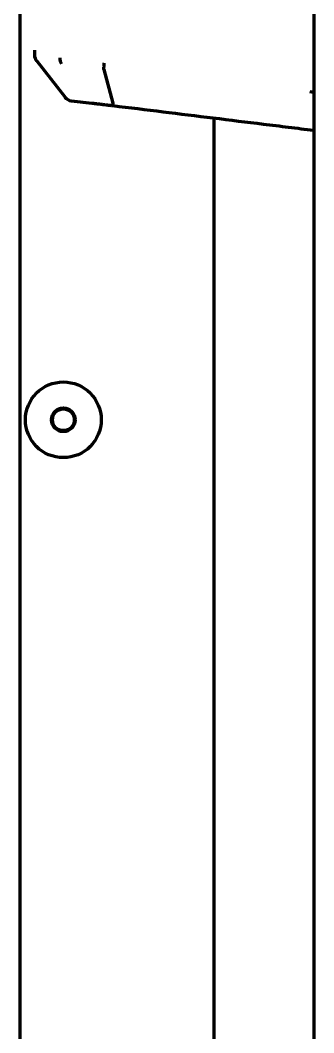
# Model space of a CAD drawing. Header units: inches. Extents: x -3077 to 7201, y 316 to 5463.
# Drawn here: x 1141.6 to 1172.6, y 2752.5 to 2859.4 of the extents above; entities that cross this region are included whole.
import ezdxf

# ---------------------------------------------------------------- set-up
doc = ezdxf.new("R2010")
doc.units = ezdxf.units.IN

msp = doc.modelspace()

# ---------------------------------------------------------------- linework, layer by layer
at = {"linetype": 'Continuous', "lineweight": 70}
for p, q in [((1172.56, 3749.16), (1172.56, 2083.96)), ((1141.56, 2109.76), (1141.56, 3747.76)), ((1143.06, 2856.26), (1143.06, 2855.74)), ((1143.27, 2855.14), (1146.29, 2851.28)), ((1150.38, 2854.21), (1151.33, 2850.66)), ((1172.56, 2851.79), (1172.13, 2851.84)), ((1146.95, 2850.9), (1149.11, 2850.64)), ((1162.05, 2489.17), (1162.05, 2849.05))]:
    msp.add_line(p, q, dxfattribs=at)
for radius in [4, 1.25, 1.15]:
    msp.add_circle((1146.11, 2817.21), radius, dxfattribs=at)
msp.add_arc((1147.07, 2851.89), 1, 218, 263, dxfattribs=at)
for centre, major_axis, ratio, start_param, end_param in [((1144.06, 2855.75), (-0.123, -0.992), 1, 4.84926, 5.498796), ((1146.69, 2855.43), (0.122, 0.993), 0.961385, 1.688655, 2.356554)]:
    msp.add_ellipse(centre, major_axis=major_axis, ratio=ratio, start_param=start_param, end_param=end_param, dxfattribs=at)
for points, knots in [([(1150.37, 2854.22), (1150.38, 2854.26), (1150.38, 2854.31), (1150.39, 2854.42), (1150.4, 2854.48), (1150.41, 2854.6), (1150.42, 2854.66), (1150.43, 2854.79), (1150.44, 2854.85), (1150.45, 2854.91)], [0, 0, 0, 0, 0.25, 0.25, 0.5, 0.5, 0.75, 0.75, 1, 1, 1, 1]), ([(1172.56, 2851.79), (1172.56, 2851.61), (1172.56, 2851.09), (1172.56, 2850.4), (1172.56, 2849.61), (1172.56, 2848.91), (1172.56, 2848.37), (1172.56, 2847.97), (1172.56, 2847.79), (1172.56, 2847.76), (1172.56, 2847.76)], [0, 0, 0, 0, 0.083425, 0.250275, 0.3337, 0.500551, 0.667401, 0.750826, 0.917676, 1, 1, 1, 1]), ([(1151.34, 2850.36), (1151.32, 2850.36), (1151.3, 2850.37), (1151.27, 2850.37), (1151.22, 2850.38), (1151.11, 2850.39), (1151.02, 2850.4), (1150.83, 2850.42), (1150.71, 2850.44), (1150.56, 2850.46), (1150.53, 2850.46), (1150.47, 2850.47), (1150.39, 2850.48), (1150.3, 2850.49), (1150.14, 2850.51), (1150.03, 2850.52), (1149.91, 2850.54), (1149.88, 2850.54), (1149.83, 2850.55), (1149.76, 2850.55), (1149.65, 2850.57), (1149.57, 2850.58), (1149.51, 2850.59), (1149.49, 2850.59), (1149.45, 2850.59), (1149.44, 2850.59), (1149.35, 2850.61), (1149.29, 2850.61), (1149.19, 2850.63), (1149.14, 2850.63), (1149.11, 2850.64)], [0, 0, 0, 0, 0.015625, 0.015625, 0.03125, 0.0625, 0.125, 0.125, 0.25, 0.25, 0.28125, 0.28125, 0.3125, 0.375, 0.375, 0.5, 0.5, 0.53125, 0.53125, 0.5625, 0.625, 0.6875, 0.6875, 0.71875, 0.71875, 0.75, 0.75, 0.875, 0.875, 1, 1, 1, 1]), ([(1151.33, 2850.66), (1151.33, 2850.61), (1151.32, 2850.57), (1151.32, 2850.51), (1151.32, 2850.5), (1151.32, 2850.47), (1151.32, 2850.45), (1151.32, 2850.41), (1151.32, 2850.39), (1151.33, 2850.38), (1151.33, 2850.37), (1151.33, 2850.36), (1151.33, 2850.36), (1151.33, 2850.36), (1151.33, 2850.36), (1151.34, 2850.36), (1151.34, 2850.36), (1151.34, 2850.36)], [0, 0, 0, 0, 0.25, 0.25, 0.375, 0.375, 0.5, 0.5, 0.75, 0.75, 0.875, 0.9375, 0.9375, 0.953125, 0.953125, 0.96875, 1, 1, 1, 1]), ([(1172.56, 2847.76), (1171.67, 2847.86), (1170.79, 2847.97), (1169.02, 2848.19), (1168.14, 2848.3), (1165.48, 2848.62), (1163.72, 2848.84), (1160.18, 2849.28), (1158.41, 2849.49), (1154.87, 2849.93), (1153.11, 2850.14), (1151.34, 2850.36)], [0, 0, 0, 0, 0.125, 0.125, 0.25, 0.25, 0.5, 0.5, 0.75, 0.75, 1, 1, 1, 1])]:
    msp.add_open_spline(points, degree=3, knots=knots, dxfattribs=at)

doc.saveas('drawing.dxf')
